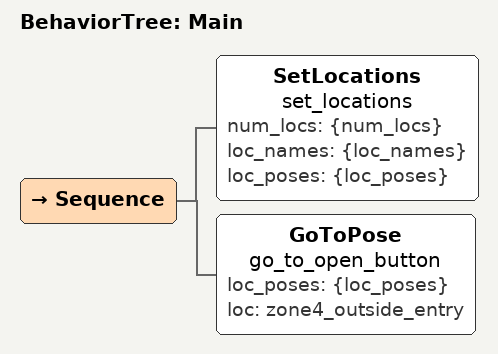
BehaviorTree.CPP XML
<root BTCPP_format="4" main_tree_to_execute="Main">
  <BehaviorTree ID="Main">
    <Sequence>
        <SetLocations name="set_locations" num_locs="{num_locs}" loc_names="{loc_names}" loc_poses="{loc_poses}" />
        <GoToPose name="go_to_open_button" loc_poses="{loc_poses}" loc="zone4_outside_entry" />
    </Sequence>
  </BehaviorTree>
</root>
